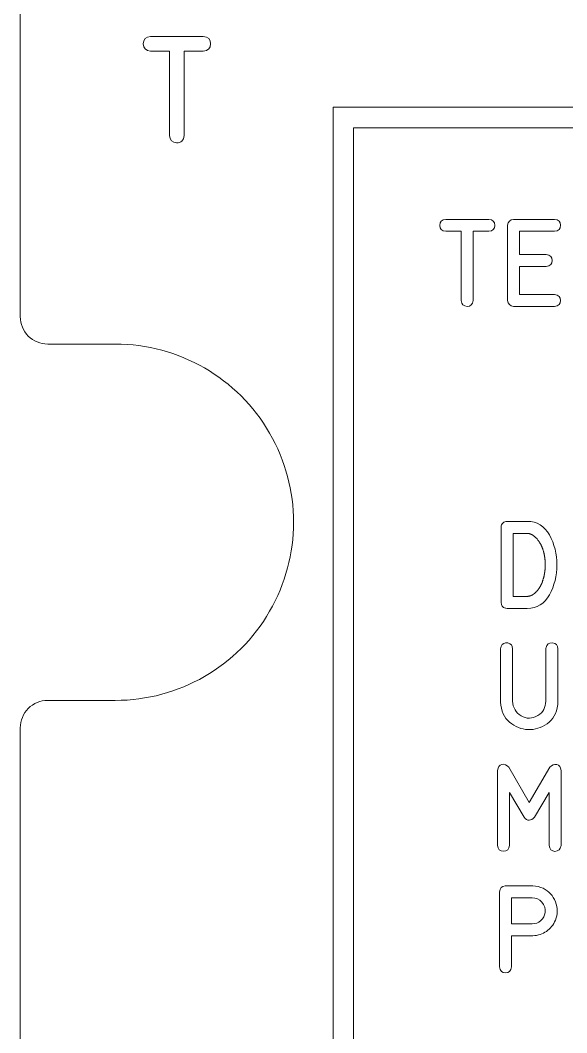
# Model space of a CAD drawing. Header units: millimetres. Extents: x -288 to 359, y -150 to 98.
# Drawn here: x -126.33 to -106.41, y -88.14 to -51.21 of the extents above; entities that cross this region are included whole.
import ezdxf

# ---------------------------------------------------------------- set-up
doc = ezdxf.new("R2010")
doc.units = ezdxf.units.MM
doc.header["$MEASUREMENT"] = 0
doc.layers.add('Cut', color=7, linetype='Continuous', plot=False)
doc.layers.add('Engrave', color=7, linetype='Continuous')

msp = doc.modelspace()

# ---------------------------------------------------------------- linework, layer by layer
at = {"layer": 'Cut', "color": 250, "lineweight": 9}
msp.add_open_spline([(-125.3294, 95.8698), (-125.5948, 95.8696), (-125.8492, 95.764), (-126.0368, 95.5762), (-126.0368, 95.5762), (-126.2243, 95.3885), (-126.3296, 95.1352), (-126.3294, 94.8698), (-126.3294, 94.8698), (-126.3294, 94.8698), (-126.3294, 90.3823), (-126.3294, 90.3823), (-126.3294, 90.3823), (-126.3292, 90.1169), (-126.2236, 89.8624), (-126.0359, 89.6749), (-126.0359, 89.6749), (-125.8481, 89.4874), (-125.5948, 89.3821), (-125.3294, 89.3823), (-125.3294, 89.3823), (-125.3294, 89.3823), (-122.8669, 89.3823), (-122.8669, 89.3823), (-122.8669, 89.3823), (-120.5447, 89.3823), (-118.3988, 88.1434), (-117.2377, 86.1323), (-117.2377, 86.1323), (-116.0766, 84.1212), (-116.0766, 81.6434), (-117.2377, 79.6323), (-117.2377, 79.6323), (-118.3988, 77.6212), (-120.5447, 76.3823), (-122.8669, 76.3823), (-122.8669, 76.3823), (-122.8669, 76.3823), (-125.3294, 76.3823), (-125.3294, 76.3823), (-125.3294, 76.3823), (-125.5948, 76.3821), (-125.8492, 76.2765), (-126.0368, 76.0887), (-126.0368, 76.0887), (-126.2243, 75.901), (-126.3296, 75.6477), (-126.3294, 75.3823), (-126.3294, 75.3823), (-126.3294, 75.3823), (-126.3294, 23.7073), (-126.3294, 23.7073), (-126.3294, 23.7073), (-126.3292, 23.4419), (-126.2236, 23.1874), (-126.0359, 22.9999), (-126.0359, 22.9999), (-125.8481, 22.8124), (-125.5948, 22.7071), (-125.3294, 22.7073), (-125.3294, 22.7073), (-125.3294, 22.7073), (-122.8669, 22.7073), (-122.8669, 22.7073), (-122.8669, 22.7073), (-120.5447, 22.7073), (-118.3988, 21.4684), (-117.2377, 19.4573), (-117.2377, 19.4573), (-116.0766, 17.4462), (-116.0766, 14.9684), (-117.2377, 12.9573), (-117.2377, 12.9573), (-118.3988, 10.9462), (-120.5447, 9.7073), (-122.8669, 9.7073), (-122.8669, 9.7073), (-122.8669, 9.7073), (-125.3294, 9.7073), (-125.3294, 9.7073), (-125.3294, 9.7073), (-125.5948, 9.7071), (-125.8492, 9.6015), (-126.0368, 9.4137), (-126.0368, 9.4137), (-126.2243, 9.226), (-126.3296, 8.9727), (-126.3294, 8.7073), (-126.3294, 8.7073), (-126.3294, 8.7073), (-126.3294, -62.0177), (-126.3294, -62.0177), (-126.3294, -62.0177), (-126.3292, -62.2831), (-126.2236, -62.5376), (-126.0359, -62.7251), (-126.0359, -62.7251), (-125.8481, -62.9126), (-125.5948, -63.0179), (-125.3294, -63.0177), (-125.3294, -63.0177), (-125.3294, -63.0177), (-122.8669, -63.0177), (-122.8669, -63.0177), (-122.8669, -63.0177), (-120.5447, -63.0177), (-118.3988, -64.2566), (-117.2377, -66.2677), (-117.2377, -66.2677), (-116.0766, -68.2788), (-116.0766, -70.7566), (-117.2377, -72.7677), (-117.2377, -72.7677), (-118.3988, -74.7788), (-120.5447, -76.0177), (-122.8669, -76.0177), (-122.8669, -76.0177), (-122.8669, -76.0177), (-125.3294, -76.0177), (-125.3294, -76.0177), (-125.3294, -76.0177), (-125.5948, -76.0179), (-125.8492, -76.1235), (-126.0368, -76.3113), (-126.0368, -76.3113), (-126.2243, -76.499), (-126.3296, -76.7523), (-126.3294, -77.0177), (-126.3294, -77.0177), (-126.3294, -77.0177), (-126.3294, -128.6927), (-126.3294, -128.6927), (-126.3294, -128.6927), (-126.3292, -128.9581), (-126.2236, -129.2126), (-126.0359, -129.4001), (-126.0359, -129.4001), (-125.8481, -129.5876), (-125.5948, -129.6929), (-125.3294, -129.6927), (-125.3294, -129.6927), (-125.3294, -129.6927), (-122.8669, -129.6927), (-122.8669, -129.6927), (-122.8669, -129.6927), (-120.5447, -129.6927), (-118.3988, -130.9316), (-117.2377, -132.9427), (-117.2377, -132.9427), (-116.0766, -134.9538), (-116.0766, -137.4316), (-117.2377, -139.4427), (-117.2377, -139.4427), (-118.3988, -141.4538), (-120.5447, -142.6927), (-122.8669, -142.6927), (-122.8669, -142.6927), (-122.8669, -142.6927), (-125.3294, -142.6927), (-125.3294, -142.6927), (-125.3294, -142.6927), (-125.5948, -142.6929), (-125.8492, -142.7985), (-126.0368, -142.9863), (-126.0368, -142.9863), (-126.2243, -143.174), (-126.3296, -143.4273), (-126.3294, -143.6927), (-126.3294, -143.6927), (-126.3294, -143.6927), (-126.3294, -148.1802), (-126.3294, -148.1802), (-126.3294, -148.1802), (-126.3292, -148.4456), (-126.2236, -148.7001), (-126.0359, -148.8876), (-126.0359, -148.8876), (-125.8481, -149.0751), (-125.5948, -149.1804), (-125.3294, -149.1802), (-125.3294, -149.1802), (-125.3294, -149.1802), (16.1206, -149.1802), (16.1206, -149.1802), (16.1206, -149.1802), (16.386, -149.1801), (16.6404, -149.0745), (16.828, -148.8867), (16.828, -148.8867), (17.0155, -148.6989), (17.1208, -148.4456), (17.1206, -148.1802), (17.1206, -148.1802), (17.1206, -148.1802), (17.1206, -143.6927), (17.1206, -143.6927), (17.1206, -143.6927), (17.1204, -143.4273), (17.0149, -143.1729), (16.8271, -142.9854), (16.8271, -142.9854), (16.6393, -142.7978), (16.386, -142.6926), (16.1206, -142.6927), (16.1206, -142.6927), (16.1206, -142.6927), (13.6581, -142.6927), (13.6581, -142.6927), (13.6581, -142.6927), (11.3359, -142.6927), (9.1901, -141.4538), (8.029, -139.4427), (8.029, -139.4427), (6.8678, -137.4316), (6.8678, -134.9538), (8.029, -132.9427), (8.029, -132.9427), (9.1901, -130.9316), (11.3359, -129.6927), (13.6581, -129.6927), (13.6581, -129.6927), (13.6581, -129.6927), (16.1206, -129.6927), (16.1206, -129.6927), (16.1206, -129.6927), (16.386, -129.6926), (16.6404, -129.587), (16.828, -129.3992), (16.828, -129.3992), (17.0155, -129.2114), (17.1208, -128.9581), (17.1206, -128.6927), (17.1206, -128.6927), (17.1206, -128.6927), (17.1206, -77.0177), (17.1206, -77.0177), (17.1206, -77.0177), (17.1204, -76.7523), (17.0149, -76.4979), (16.8271, -76.3104), (16.8271, -76.3104), (16.6393, -76.1228), (16.386, -76.0176), (16.1206, -76.0177), (16.1206, -76.0177), (16.1206, -76.0177), (13.6581, -76.0177), (13.6581, -76.0177), (13.6581, -76.0177), (11.3359, -76.0177), (9.1901, -74.7788), (8.029, -72.7677), (8.029, -72.7677), (6.8678, -70.7566), (6.8678, -68.2788), (8.029, -66.2677), (8.029, -66.2677), (9.1901, -64.2566), (11.3359, -63.0177), (13.6581, -63.0177), (13.6581, -63.0177), (13.6581, -63.0177), (16.1206, -63.0177), (16.1206, -63.0177), (16.1206, -63.0177), (16.386, -63.0176), (16.6404, -62.912), (16.828, -62.7242), (16.828, -62.7242), (17.0155, -62.5364), (17.1208, -62.2831), (17.1206, -62.0177), (17.1206, -62.0177), (17.1206, -62.0177), (17.1206, 8.7073), (17.1206, 8.7073), (17.1206, 8.7073), (17.1204, 8.9727), (17.0149, 9.2271), (16.8271, 9.4146), (16.8271, 9.4146), (16.6393, 9.6022), (16.386, 9.7074), (16.1206, 9.7073), (16.1206, 9.7073), (16.1206, 9.7073), (13.6581, 9.7073), (13.6581, 9.7073), (13.6581, 9.7073), (11.3359, 9.7073), (9.1901, 10.9462), (8.029, 12.9573), (8.029, 12.9573), (6.8678, 14.9684), (6.8678, 17.4462), (8.029, 19.4573), (8.029, 19.4573), (9.1901, 21.4684), (11.3359, 22.7073), (13.6581, 22.7073), (13.6581, 22.7073), (13.6581, 22.7073), (16.1206, 22.7073), (16.1206, 22.7073), (16.1206, 22.7073), (16.386, 22.7074), (16.6404, 22.813), (16.828, 23.0008), (16.828, 23.0008), (17.0155, 23.1886), (17.1208, 23.4419), (17.1206, 23.7073), (17.1206, 23.7073), (17.1206, 23.7073), (17.1206, 75.3823), (17.1206, 75.3823), (17.1206, 75.3823), (17.1204, 75.6477), (17.0149, 75.9021), (16.8271, 76.0896), (16.8271, 76.0896), (16.6393, 76.2772), (16.386, 76.3824), (16.1206, 76.3823), (16.1206, 76.3823), (16.1206, 76.3823), (13.6581, 76.3823), (13.6581, 76.3823), (13.6581, 76.3823), (11.3359, 76.3823), (9.1901, 77.6212), (8.029, 79.6323), (8.029, 79.6323), (6.8678, 81.6434), (6.8678, 84.1212), (8.029, 86.1323), (8.029, 86.1323), (9.1901, 88.1434), (11.3359, 89.3823), (13.6581, 89.3823), (13.6581, 89.3823), (13.6581, 89.3823), (16.1206, 89.3823), (16.1206, 89.3823), (16.1206, 89.3823), (16.386, 89.3824), (16.6404, 89.488), (16.828, 89.6758), (16.828, 89.6758), (17.0155, 89.8636), (17.1208, 90.1169), (17.1206, 90.3823), (17.1206, 90.3823), (17.1206, 90.3823), (17.1206, 94.8698), (17.1206, 94.8698), (17.1206, 94.8698), (17.1204, 95.1352), (17.0149, 95.3896), (16.8271, 95.5771), (16.8271, 95.5771), (16.6393, 95.7647), (16.386, 95.8699), (16.1206, 95.8698), (16.1206, 95.8698), (16.1206, 95.8698), (-125.3294, 95.8698), (-125.3294, 95.8698)], degree=3, knots=[0, 0, 0, 0, 0.0107527, 0.0107527, 0.0107527, 0.0107527, 0.0215054, 0.0215054, 0.0215054, 0.0215054, 0.0322581, 0.0322581, 0.0322581, 0.0322581, 0.0430108, 0.0430108, 0.0430108, 0.0430108, 0.0537634, 0.0537634, 0.0537634, 0.0537634, 0.0645161, 0.0645161, 0.0645161, 0.0645161, 0.0752688, 0.0752688, 0.0752688, 0.0752688, 0.0860215, 0.0860215, 0.0860215, 0.0860215, 0.0967742, 0.0967742, 0.0967742, 0.0967742, 0.1075269, 0.1075269, 0.1075269, 0.1075269, 0.1182796, 0.1182796, 0.1182796, 0.1182796, 0.1290323, 0.1290323, 0.1290323, 0.1290323, 0.1397849, 0.1397849, 0.1397849, 0.1397849, 0.1505376, 0.1505376, 0.1505376, 0.1505376, 0.1612903, 0.1612903, 0.1612903, 0.1612903, 0.172043, 0.172043, 0.172043, 0.172043, 0.1827957, 0.1827957, 0.1827957, 0.1827957, 0.1935484, 0.1935484, 0.1935484, 0.1935484, 0.2043011, 0.2043011, 0.2043011, 0.2043011, 0.2150538, 0.2150538, 0.2150538, 0.2150538, 0.2258065, 0.2258065, 0.2258065, 0.2258065, 0.2365591, 0.2365591, 0.2365591, 0.2365591, 0.2473118, 0.2473118, 0.2473118, 0.2473118, 0.2580645, 0.2580645, 0.2580645, 0.2580645, 0.2688172, 0.2688172, 0.2688172, 0.2688172, 0.2795699, 0.2795699, 0.2795699, 0.2795699, 0.2903226, 0.2903226, 0.2903226, 0.2903226, 0.3010753, 0.3010753, 0.3010753, 0.3010753, 0.311828, 0.311828, 0.311828, 0.311828, 0.3225806, 0.3225806, 0.3225806, 0.3225806, 0.3333333, 0.3333333, 0.3333333, 0.3333333, 0.344086, 0.344086, 0.344086, 0.344086, 0.3548387, 0.3548387, 0.3548387, 0.3548387, 0.3655914, 0.3655914, 0.3655914, 0.3655914, 0.3763441, 0.3763441, 0.3763441, 0.3763441, 0.3870968, 0.3870968, 0.3870968, 0.3870968, 0.3978495, 0.3978495, 0.3978495, 0.3978495, 0.4086022, 0.4086022, 0.4086022, 0.4086022, 0.4193548, 0.4193548, 0.4193548, 0.4193548, 0.4301075, 0.4301075, 0.4301075, 0.4301075, 0.4408602, 0.4408602, 0.4408602, 0.4408602, 0.4516129, 0.4516129, 0.4516129, 0.4516129, 0.4623656, 0.4623656, 0.4623656, 0.4623656, 0.4731183, 0.4731183, 0.4731183, 0.4731183, 0.483871, 0.483871, 0.483871, 0.483871, 0.4946237, 0.4946237, 0.4946237, 0.4946237, 0.5053763, 0.5053763, 0.5053763, 0.5053763, 0.516129, 0.516129, 0.516129, 0.516129, 0.5268817, 0.5268817, 0.5268817, 0.5268817, 0.5376344, 0.5376344, 0.5376344, 0.5376344, 0.5483871, 0.5483871, 0.5483871, 0.5483871, 0.5591398, 0.5591398, 0.5591398, 0.5591398, 0.5698925, 0.5698925, 0.5698925, 0.5698925, 0.5806452, 0.5806452, 0.5806452, 0.5806452, 0.5913978, 0.5913978, 0.5913978, 0.5913978, 0.6021505, 0.6021505, 0.6021505, 0.6021505, 0.6129032, 0.6129032, 0.6129032, 0.6129032, 0.6236559, 0.6236559, 0.6236559, 0.6236559, 0.6344086, 0.6344086, 0.6344086, 0.6344086, 0.6451613, 0.6451613, 0.6451613, 0.6451613, 0.655914, 0.655914, 0.655914, 0.655914, 0.6666667, 0.6666667, 0.6666667, 0.6666667, 0.6774194, 0.6774194, 0.6774194, 0.6774194, 0.688172, 0.688172, 0.688172, 0.688172, 0.6989247, 0.6989247, 0.6989247, 0.6989247, 0.7096774, 0.7096774, 0.7096774, 0.7096774, 0.7204301, 0.7204301, 0.7204301, 0.7204301, 0.7311828, 0.7311828, 0.7311828, 0.7311828, 0.7419355, 0.7419355, 0.7419355, 0.7419355, 0.7526882, 0.7526882, 0.7526882, 0.7526882, 0.7634409, 0.7634409, 0.7634409, 0.7634409, 0.7741935, 0.7741935, 0.7741935, 0.7741935, 0.7849462, 0.7849462, 0.7849462, 0.7849462, 0.7956989, 0.7956989, 0.7956989, 0.7956989, 0.8064516, 0.8064516, 0.8064516, 0.8064516, 0.8172043, 0.8172043, 0.8172043, 0.8172043, 0.827957, 0.827957, 0.827957, 0.827957, 0.8387097, 0.8387097, 0.8387097, 0.8387097, 0.8494624, 0.8494624, 0.8494624, 0.8494624, 0.8602151, 0.8602151, 0.8602151, 0.8602151, 0.8709677, 0.8709677, 0.8709677, 0.8709677, 0.8817204, 0.8817204, 0.8817204, 0.8817204, 0.8924731, 0.8924731, 0.8924731, 0.8924731, 0.9032258, 0.9032258, 0.9032258, 0.9032258, 0.9139785, 0.9139785, 0.9139785, 0.9139785, 0.9247312, 0.9247312, 0.9247312, 0.9247312, 0.9354839, 0.9354839, 0.9354839, 0.9354839, 0.9462366, 0.9462366, 0.9462366, 0.9462366, 0.9569892, 0.9569892, 0.9569892, 0.9569892, 0.9677419, 0.9677419, 0.9677419, 0.9677419, 0.9784946, 0.9784946, 0.9784946, 0.9784946, 1, 1, 1, 1], dxfattribs=at)
at = {"layer": 'Engrave', "color": 240, "lineweight": 9}
for points, knots in [([(-120.8845, -55.411), (-120.8845, -55.411), (-120.8845, -52.3299), (-120.8845, -52.3299), (-120.8845, -52.3299), (-120.8845, -52.3299), (-121.5797, -52.3299), (-121.5797, -52.3299), (-121.5797, -52.3299), (-121.7563, -52.3163), (-121.8449, -52.2271), (-121.8443, -52.0641), (-121.8443, -52.0641), (-121.8436, -51.9005), (-121.755, -51.8106), (-121.5797, -51.7957), (-121.5797, -51.7957), (-121.5797, -51.7957), (-119.6563, -51.7957), (-119.6563, -51.7957), (-119.6563, -51.7957), (-119.4823, -51.8093), (-119.3944, -51.8992), (-119.3937, -52.0641), (-119.3937, -52.0641), (-119.3931, -52.2284), (-119.481, -52.3176), (-119.6563, -52.3299), (-119.6563, -52.3299), (-119.6563, -52.3299), (-120.3496, -52.3299), (-120.3496, -52.3299), (-120.3496, -52.3299), (-120.3496, -52.3299), (-120.3496, -55.411), (-120.3496, -55.411), (-120.3496, -55.411), (-120.3787, -55.5902), (-120.4718, -55.6788), (-120.6297, -55.6762), (-120.6297, -55.6762), (-120.7868, -55.6736), (-120.8715, -55.585), (-120.8845, -55.411)], [0, 0, 0, 0, 0.0833333, 0.0833333, 0.0833333, 0.0833333, 0.1666667, 0.1666667, 0.1666667, 0.1666667, 0.25, 0.25, 0.25, 0.25, 0.3333333, 0.3333333, 0.3333333, 0.3333333, 0.4166667, 0.4166667, 0.4166667, 0.4166667, 0.5, 0.5, 0.5, 0.5, 0.5833333, 0.5833333, 0.5833333, 0.5833333, 0.6666667, 0.6666667, 0.6666667, 0.6666667, 0.75, 0.75, 0.75, 0.75, 0.8333333, 0.8333333, 0.8333333, 0.8333333, 1, 1, 1, 1]), ([(-114.9258, -54.3759), (-114.9258, -54.3759), (-84.1751, -54.3759), (-84.1751, -54.3759), (-84.1751, -54.3759), (-84.1751, -54.3759), (-84.1751, -89.4095), (-84.1751, -89.4095), (-84.1751, -89.4095), (-84.1751, -89.4095), (-80.5846, -93), (-80.5846, -93), (-80.5846, -93), (-80.5846, -93), (-71.1944, -93), (-71.1944, -93), (-71.1944, -93), (-71.1944, -93), (-71.1944, -93.75), (-71.1944, -93.75), (-71.1944, -93.75), (-71.1944, -93.75), (-80.8953, -93.75), (-80.8953, -93.75), (-80.8953, -93.75), (-80.8953, -93.75), (-84.9251, -89.7202), (-84.9251, -89.7202), (-84.9251, -89.7202), (-84.9251, -89.7202), (-84.9251, -55.1259), (-84.9251, -55.1259), (-84.9251, -55.1259), (-84.9251, -55.1259), (-114.1758, -55.1259), (-114.1758, -55.1259), (-114.1758, -55.1259), (-114.1758, -55.1259), (-114.1758, -69.7473), (-114.1758, -69.7473), (-114.1758, -69.7473), (-114.1758, -69.7473), (-114.1758, -138.6677), (-114.1758, -138.6677), (-114.1758, -138.6677), (-114.1758, -138.6677), (-103.8034, -138.6677), (-103.8034, -138.6677), (-103.8034, -138.6677), (-103.8034, -138.6677), (-103.8034, -139.4177), (-103.8034, -139.4177), (-103.8034, -139.4177), (-103.8034, -139.4177), (-114.9258, -139.4177), (-114.9258, -139.4177), (-114.9258, -139.4177), (-114.9258, -139.4177), (-114.9258, -69.7473), (-114.9258, -69.7473), (-114.9258, -69.7473), (-114.9258, -69.7473), (-114.9258, -54.3759), (-114.9258, -54.3759)], [0, 0, 0, 0, 0.0588235, 0.0588235, 0.0588235, 0.0588235, 0.1176471, 0.1176471, 0.1176471, 0.1176471, 0.1764706, 0.1764706, 0.1764706, 0.1764706, 0.2352941, 0.2352941, 0.2352941, 0.2352941, 0.2941176, 0.2941176, 0.2941176, 0.2941176, 0.3529412, 0.3529412, 0.3529412, 0.3529412, 0.4117647, 0.4117647, 0.4117647, 0.4117647, 0.4705882, 0.4705882, 0.4705882, 0.4705882, 0.5294118, 0.5294118, 0.5294118, 0.5294118, 0.5882353, 0.5882353, 0.5882353, 0.5882353, 0.6470588, 0.6470588, 0.6470588, 0.6470588, 0.7058824, 0.7058824, 0.7058824, 0.7058824, 0.7647059, 0.7647059, 0.7647059, 0.7647059, 0.8235294, 0.8235294, 0.8235294, 0.8235294, 0.8823529, 0.8823529, 0.8823529, 0.8823529, 1, 1, 1, 1]), ([(-110.2501, -61.4267), (-110.2501, -61.4267), (-110.2501, -58.9059), (-110.2501, -58.9059), (-110.2501, -58.9059), (-110.2501, -58.9059), (-110.8189, -58.9059), (-110.8189, -58.9059), (-110.8189, -58.9059), (-110.9634, -58.8948), (-111.0359, -58.8217), (-111.0354, -58.6884), (-111.0354, -58.6884), (-111.0348, -58.5545), (-110.9623, -58.481), (-110.8189, -58.4688), (-110.8189, -58.4688), (-110.8189, -58.4688), (-109.2453, -58.4688), (-109.2453, -58.4688), (-109.2453, -58.4688), (-109.1029, -58.4799), (-109.031, -58.5535), (-109.0304, -58.6884), (-109.0304, -58.6884), (-109.0299, -58.8228), (-109.1019, -58.8958), (-109.2453, -58.9059), (-109.2453, -58.9059), (-109.2453, -58.9059), (-109.8125, -58.9059), (-109.8125, -58.9059), (-109.8125, -58.9059), (-109.8125, -58.9059), (-109.8125, -61.4267), (-109.8125, -61.4267), (-109.8125, -61.4267), (-109.8363, -61.5733), (-109.9125, -61.6458), (-110.0416, -61.6437), (-110.0416, -61.6437), (-110.1702, -61.6416), (-110.2395, -61.5691), (-110.2501, -61.4267)], [0, 0, 0, 0, 0.0833333, 0.0833333, 0.0833333, 0.0833333, 0.1666667, 0.1666667, 0.1666667, 0.1666667, 0.25, 0.25, 0.25, 0.25, 0.3333333, 0.3333333, 0.3333333, 0.3333333, 0.4166667, 0.4166667, 0.4166667, 0.4166667, 0.5, 0.5, 0.5, 0.5, 0.5833333, 0.5833333, 0.5833333, 0.5833333, 0.6666667, 0.6666667, 0.6666667, 0.6666667, 0.75, 0.75, 0.75, 0.75, 0.8333333, 0.8333333, 0.8333333, 0.8333333, 1, 1, 1, 1]), ([(-106.8471, -58.9011), (-106.8471, -58.9011), (-108.1324, -58.9011), (-108.1324, -58.9011), (-108.1324, -58.9011), (-108.1324, -58.9011), (-108.1324, -59.7493), (-108.1324, -59.7493), (-108.1324, -59.7493), (-108.1324, -59.7493), (-107.1524, -59.7493), (-107.1524, -59.7493), (-107.1524, -59.7493), (-107.0058, -59.771), (-106.9328, -59.8446), (-106.9334, -59.97), (-106.9334, -59.97), (-106.9339, -60.0959), (-107.0069, -60.169), (-107.1524, -60.1896), (-107.1524, -60.1896), (-107.1524, -60.1896), (-108.1324, -60.1896), (-108.1324, -60.1896), (-108.1324, -60.1896), (-108.1324, -60.1896), (-108.1324, -61.2082), (-108.1324, -61.2082), (-108.1324, -61.2082), (-108.1324, -61.2082), (-106.8471, -61.2082), (-106.8471, -61.2082), (-106.8471, -61.2082), (-106.7016, -61.2299), (-106.6286, -61.3024), (-106.6286, -61.4267), (-106.6286, -61.4267), (-106.6286, -61.5506), (-106.7016, -61.6231), (-106.8471, -61.6437), (-106.8471, -61.6437), (-106.8471, -61.6437), (-108.3478, -61.6437), (-108.3478, -61.6437), (-108.3478, -61.6437), (-108.4769, -61.6273), (-108.5504, -61.5537), (-108.5679, -61.4236), (-108.5679, -61.4236), (-108.5679, -61.4236), (-108.5679, -58.6858), (-108.5679, -58.6858), (-108.5679, -58.6858), (-108.5483, -58.5492), (-108.4748, -58.4773), (-108.3478, -58.4688), (-108.3478, -58.4688), (-108.3478, -58.4688), (-106.8471, -58.4688), (-106.8471, -58.4688), (-106.8471, -58.4688), (-106.7016, -58.4799), (-106.6286, -58.5529), (-106.6291, -58.6868), (-106.6291, -58.6868), (-106.6296, -58.8207), (-106.7026, -58.8921), (-106.8471, -58.9011)], [0, 0, 0, 0, 0.0555556, 0.0555556, 0.0555556, 0.0555556, 0.1111111, 0.1111111, 0.1111111, 0.1111111, 0.1666667, 0.1666667, 0.1666667, 0.1666667, 0.2222222, 0.2222222, 0.2222222, 0.2222222, 0.2777778, 0.2777778, 0.2777778, 0.2777778, 0.3333333, 0.3333333, 0.3333333, 0.3333333, 0.3888889, 0.3888889, 0.3888889, 0.3888889, 0.4444444, 0.4444444, 0.4444444, 0.4444444, 0.5, 0.5, 0.5, 0.5, 0.5555556, 0.5555556, 0.5555556, 0.5555556, 0.6111111, 0.6111111, 0.6111111, 0.6111111, 0.6666667, 0.6666667, 0.6666667, 0.6666667, 0.7222222, 0.7222222, 0.7222222, 0.7222222, 0.7777778, 0.7777778, 0.7777778, 0.7777778, 0.8333333, 0.8333333, 0.8333333, 0.8333333, 0.8888889, 0.8888889, 0.8888889, 0.8888889, 1, 1, 1, 1]), ([(-108.5834, -69.4859), (-108.5834, -69.4859), (-107.8532, -69.4859), (-107.8532, -69.4859), (-107.8532, -69.4859), (-107.4902, -69.4859), (-107.2188, -69.651), (-107.0378, -69.9817), (-107.0378, -69.9817), (-106.8568, -70.3124), (-106.7663, -70.6765), (-106.7663, -71.0733), (-106.7663, -71.0733), (-106.7663, -71.4702), (-106.8574, -71.8337), (-107.0383, -72.1645), (-107.0383, -72.1645), (-107.2198, -72.4952), (-107.4913, -72.6608), (-107.8532, -72.6608), (-107.8532, -72.6608), (-107.8532, -72.6608), (-108.5834, -72.6608), (-108.5834, -72.6608), (-108.5834, -72.6608), (-108.5834, -72.6608), (-108.5803, -72.6608), (-108.5803, -72.6608), (-108.5803, -72.6608), (-108.5803, -72.6608), (-108.5834, -72.6608), (-108.5834, -72.6608), (-108.5834, -72.6608), (-108.6173, -72.6555), (-108.6358, -72.6523), (-108.639, -72.6513), (-108.639, -72.6513), (-108.7464, -72.6259), (-108.7999, -72.5555), (-108.7988, -72.4407), (-108.7988, -72.4407), (-108.7988, -72.4407), (-108.8004, -72.4407), (-108.8004, -72.4407), (-108.8004, -72.4407), (-108.8004, -72.4407), (-108.7988, -69.7029), (-108.7988, -69.7029), (-108.7988, -69.7029), (-108.7999, -69.6997), (-108.8004, -69.6954), (-108.8004, -69.6907), (-108.8004, -69.6907), (-108.7972, -69.6335), (-108.775, -69.5854), (-108.7332, -69.5457), (-108.7332, -69.5457), (-108.6909, -69.506), (-108.6406, -69.4859), (-108.5819, -69.4859), (-108.5819, -69.4859), (-108.5819, -69.4859), (-108.5834, -69.4859), (-108.5834, -69.4859)], [0, 0, 0, 0, 0.0588235, 0.0588235, 0.0588235, 0.0588235, 0.1176471, 0.1176471, 0.1176471, 0.1176471, 0.1764706, 0.1764706, 0.1764706, 0.1764706, 0.2352941, 0.2352941, 0.2352941, 0.2352941, 0.2941176, 0.2941176, 0.2941176, 0.2941176, 0.3529412, 0.3529412, 0.3529412, 0.3529412, 0.4117647, 0.4117647, 0.4117647, 0.4117647, 0.4705882, 0.4705882, 0.4705882, 0.4705882, 0.5294118, 0.5294118, 0.5294118, 0.5294118, 0.5882353, 0.5882353, 0.5882353, 0.5882353, 0.6470588, 0.6470588, 0.6470588, 0.6470588, 0.7058824, 0.7058824, 0.7058824, 0.7058824, 0.7647059, 0.7647059, 0.7647059, 0.7647059, 0.8235294, 0.8235294, 0.8235294, 0.8235294, 0.8823529, 0.8823529, 0.8823529, 0.8823529, 1, 1, 1, 1]), ([(-107.8532, -72.2237), (-107.8511, -72.2237), (-107.849, -72.2237), (-107.8469, -72.2237), (-107.8469, -72.2237), (-107.8448, -72.2237), (-107.8421, -72.2237), (-107.8395, -72.2237), (-107.8395, -72.2237), (-107.8373, -72.2237), (-107.8352, -72.2232), (-107.8336, -72.2227), (-107.8336, -72.2227), (-107.8321, -72.2221), (-107.8299, -72.2221), (-107.8268, -72.2221), (-107.8268, -72.2221), (-107.8246, -72.2221), (-107.8225, -72.2216), (-107.8199, -72.2211), (-107.8199, -72.2211), (-107.8172, -72.2205), (-107.8146, -72.2205), (-107.8114, -72.2205), (-107.8114, -72.2205), (-107.8093, -72.2205), (-107.8072, -72.22), (-107.8051, -72.22), (-107.8051, -72.22), (-107.803, -72.2195), (-107.8003, -72.219), (-107.7971, -72.219), (-107.7971, -72.219), (-107.7955, -72.219), (-107.7934, -72.219), (-107.7913, -72.2184), (-107.7913, -72.2184), (-107.7892, -72.2179), (-107.7865, -72.2174), (-107.7834, -72.2174), (-107.7834, -72.2174), (-107.7791, -72.2153), (-107.7749, -72.2142), (-107.7712, -72.2142), (-107.7712, -72.2142), (-107.7691, -72.2142), (-107.767, -72.2137), (-107.7649, -72.2121), (-107.7649, -72.2121), (-107.7627, -72.2105), (-107.7601, -72.2089), (-107.7569, -72.2084), (-107.7569, -72.2084), (-107.7548, -72.2084), (-107.7527, -72.2078), (-107.75, -72.2073), (-107.75, -72.2073), (-107.7474, -72.2068), (-107.7447, -72.2063), (-107.7416, -72.2052), (-107.7416, -72.2052), (-107.7395, -72.2052), (-107.7373, -72.2047), (-107.7352, -72.2036), (-107.7352, -72.2036), (-107.7331, -72.2026), (-107.731, -72.2015), (-107.7278, -72.2004), (-107.7278, -72.2004), (-107.7215, -72.1983), (-107.7167, -72.1962), (-107.7135, -72.1941), (-107.7135, -72.1941), (-107.695, -72.1877), (-107.6897, -72.1862), (-107.6982, -72.1877), (-107.6982, -72.1877), (-107.6961, -72.1877), (-107.6939, -72.1872), (-107.6918, -72.1856), (-107.6918, -72.1856), (-107.6897, -72.184), (-107.6871, -72.183), (-107.6844, -72.1819), (-107.6844, -72.1819), (-107.6749, -72.1756), (-107.6707, -72.1729), (-107.6717, -72.174), (-107.6717, -72.174), (-107.6617, -72.1687), (-107.6564, -72.166), (-107.6564, -72.166), (-107.6564, -72.166), (-107.6543, -72.165), (-107.6521, -72.1639), (-107.65, -72.1623), (-107.65, -72.1623), (-107.6479, -72.1608), (-107.6453, -72.1592), (-107.6421, -72.157), (-107.6421, -72.157), (-107.6331, -72.1507), (-107.6283, -72.1475), (-107.6283, -72.1475), (-107.6283, -72.1475), (-107.6262, -72.1465), (-107.6241, -72.1454), (-107.6215, -72.1438), (-107.6215, -72.1438), (-107.6188, -72.1422), (-107.6162, -72.1406), (-107.613, -72.1385), (-107.613, -72.1385), (-107.6109, -72.1375), (-107.6088, -72.1359), (-107.6066, -72.1338), (-107.6066, -72.1338), (-107.6045, -72.1316), (-107.6019, -72.1295), (-107.5987, -72.1274), (-107.5987, -72.1274), (-107.5971, -72.1264), (-107.595, -72.1253), (-107.5929, -72.1237), (-107.5929, -72.1237), (-107.5908, -72.1221), (-107.5881, -72.12), (-107.5849, -72.1184), (-107.5849, -72.1184), (-107.5828, -72.1163), (-107.5775, -72.1121), (-107.5696, -72.1057), (-107.5696, -72.1057), (-107.5611, -72.0973), (-107.5569, -72.0936), (-107.5569, -72.0936), (-107.5569, -72.0936), (-107.5548, -72.0914), (-107.5532, -72.0893), (-107.5511, -72.0872), (-107.5511, -72.0872), (-107.549, -72.0851), (-107.5463, -72.0824), (-107.5431, -72.0793), (-107.5431, -72.0793), (-107.541, -72.0771), (-107.5389, -72.0756), (-107.5368, -72.0734), (-107.5368, -72.0734), (-107.5347, -72.0713), (-107.5326, -72.0687), (-107.5294, -72.0655), (-107.5294, -72.0655), (-107.5262, -72.0634), (-107.5214, -72.0592), (-107.5151, -72.0533), (-107.5151, -72.0533), (-107.513, -72.0512), (-107.5109, -72.0491), (-107.5093, -72.047), (-107.5093, -72.047), (-107.5072, -72.0449), (-107.5045, -72.0422), (-107.5013, -72.039), (-107.5013, -72.039), (-107.4992, -72.0369), (-107.4971, -72.0348), (-107.495, -72.0322), (-107.495, -72.0322), (-107.4929, -72.0295), (-107.4902, -72.0269), (-107.4876, -72.0237), (-107.4876, -72.0237), (-107.4749, -72.0073), (-107.4706, -72.002), (-107.4749, -72.0084), (-107.4749, -72.0084), (-107.4675, -72.0009), (-107.4632, -71.9951), (-107.4611, -71.9909), (-107.4611, -71.9909), (-107.4516, -71.9787), (-107.4474, -71.9729), (-107.4484, -71.974), (-107.4484, -71.974), (-107.4463, -71.9708), (-107.4442, -71.9681), (-107.4426, -71.9655), (-107.4426, -71.9655), (-107.4405, -71.9629), (-107.4378, -71.9602), (-107.4347, -71.957), (-107.4347, -71.957), (-107.4325, -71.9539), (-107.431, -71.9507), (-107.4294, -71.9475), (-107.4294, -71.9475), (-107.4278, -71.9443), (-107.4251, -71.9417), (-107.4225, -71.9385), (-107.4225, -71.9385), (-107.4214, -71.9353), (-107.4193, -71.9322), (-107.4167, -71.9285), (-107.4167, -71.9285), (-107.414, -71.9248), (-107.4119, -71.9216), (-107.4098, -71.9184), (-107.4098, -71.9184), (-107.4034, -71.9099), (-107.3997, -71.9036), (-107.3976, -71.8994), (-107.3976, -71.8994), (-107.3955, -71.8967), (-107.3934, -71.893), (-107.3918, -71.8893), (-107.3918, -71.8893), (-107.3902, -71.8861), (-107.3881, -71.8824), (-107.3849, -71.8792), (-107.3849, -71.8792), (-107.3828, -71.8766), (-107.3812, -71.8729), (-107.3796, -71.8692), (-107.3796, -71.8692), (-107.378, -71.866), (-107.3759, -71.8623), (-107.3728, -71.8591), (-107.3728, -71.8591), (-107.3706, -71.8544), (-107.3675, -71.8475), (-107.3632, -71.839), (-107.3632, -71.839), (-107.3611, -71.8359), (-107.3595, -71.8327), (-107.3579, -71.8284), (-107.3579, -71.8284), (-107.3563, -71.8242), (-107.3542, -71.82), (-107.3511, -71.8157), (-107.3511, -71.8157), (-107.3489, -71.8126), (-107.3468, -71.8094), (-107.3452, -71.8057), (-107.3452, -71.8057), (-107.3442, -71.802), (-107.3415, -71.7983), (-107.3384, -71.7941), (-107.3384, -71.7941), (-107.3373, -71.7909), (-107.3362, -71.7877), (-107.3347, -71.7835), (-107.3347, -71.7835), (-107.3331, -71.7792), (-107.3315, -71.775), (-107.3294, -71.7708), (-107.3294, -71.7708), (-107.3262, -71.766), (-107.3225, -71.7581), (-107.3183, -71.7475), (-107.3183, -71.7475), (-107.3082, -71.7221), (-107.3045, -71.7136), (-107.3077, -71.7231), (-107.3077, -71.7231), (-107.3066, -71.72), (-107.305, -71.7157), (-107.3034, -71.7115), (-107.3034, -71.7115), (-107.3018, -71.7067), (-107.3003, -71.702), (-107.2981, -71.6983), (-107.2981, -71.6983), (-107.2971, -71.694), (-107.296, -71.6898), (-107.2944, -71.6856), (-107.2944, -71.6856), (-107.2929, -71.6813), (-107.2907, -71.6771), (-107.2891, -71.6718), (-107.2891, -71.6718), (-107.286, -71.6623), (-107.2833, -71.6544), (-107.2812, -71.6469), (-107.2812, -71.6469), (-107.2802, -71.6427), (-107.2791, -71.6385), (-107.2775, -71.6342), (-107.2775, -71.6342), (-107.2759, -71.6305), (-107.2738, -71.6258), (-107.2717, -71.6205), (-107.2717, -71.6205), (-107.2759, -71.6311), (-107.2733, -71.6221), (-107.2643, -71.594), (-107.2643, -71.594), (-107.2622, -71.5893), (-107.259, -71.5803), (-107.2548, -71.5681), (-107.2548, -71.5681), (-107.2548, -71.5639), (-107.2542, -71.5591), (-107.2526, -71.5549), (-107.2526, -71.5549), (-107.251, -71.5501), (-107.2495, -71.5454), (-107.2484, -71.5401), (-107.2484, -71.5401), (-107.2473, -71.5358), (-107.2463, -71.5316), (-107.2452, -71.5268), (-107.2452, -71.5268), (-107.2447, -71.5221), (-107.2431, -71.5173), (-107.241, -71.512), (-107.241, -71.512), (-107.241, -71.5088), (-107.2399, -71.5051), (-107.2383, -71.5004), (-107.2383, -71.5004), (-107.2368, -71.4956), (-107.2357, -71.4908), (-107.2346, -71.4856), (-107.2346, -71.4856), (-107.2336, -71.4787), (-107.232, -71.4686), (-107.2299, -71.4565), (-107.2299, -71.4565), (-107.2299, -71.4522), (-107.2294, -71.448), (-107.2278, -71.4432), (-107.2278, -71.4432), (-107.2262, -71.4385), (-107.2246, -71.4337), (-107.2241, -71.4284), (-107.2241, -71.4284), (-107.2241, -71.4242), (-107.2235, -71.4199), (-107.2225, -71.4152), (-107.2225, -71.4152), (-107.2214, -71.4104), (-107.2204, -71.4057), (-107.2193, -71.4004), (-107.2193, -71.4004), (-107.2182, -71.393), (-107.2167, -71.3834), (-107.2145, -71.3707), (-107.2145, -71.3707), (-107.2145, -71.367), (-107.2135, -71.3623), (-107.2119, -71.357), (-107.2119, -71.357), (-107.2108, -71.3517), (-107.2092, -71.3469), (-107.2082, -71.3416), (-107.2082, -71.3416), (-107.2082, -71.3342), (-107.2071, -71.3247), (-107.205, -71.312), (-107.205, -71.312), (-107.205, -71.3078), (-107.205, -71.3035), (-107.2045, -71.2988), (-107.2045, -71.2988), (-107.204, -71.294), (-107.2029, -71.2887), (-107.2018, -71.2829), (-107.2018, -71.2829), (-107.2003, -71.2702), (-107.1992, -71.2607), (-107.1992, -71.2533), (-107.1992, -71.2533), (-107.1981, -71.2459), (-107.1976, -71.2363), (-107.1976, -71.2236), (-107.1976, -71.2236), (-107.1965, -71.2162), (-107.196, -71.2062), (-107.196, -71.1929), (-107.196, -71.1929), (-107.195, -71.1855), (-107.1944, -71.1755), (-107.1944, -71.1633), (-107.1944, -71.1633), (-107.1944, -71.158), (-107.1939, -71.1533), (-107.1934, -71.1485), (-107.1934, -71.1485), (-107.1928, -71.1437), (-107.1923, -71.1384), (-107.1913, -71.1321), (-107.1913, -71.1321), (-107.1913, -71.1279), (-107.1907, -71.1236), (-107.1902, -71.1189), (-107.1902, -71.1189), (-107.1902, -71.1146), (-107.1897, -71.1088), (-107.1897, -71.103), (-107.1897, -71.103), (-107.1897, -71.0987), (-107.1897, -71.094), (-107.1897, -71.0887), (-107.1897, -71.0887), (-107.1897, -71.0839), (-107.1897, -71.0786), (-107.1897, -71.0733), (-107.1897, -71.0733), (-107.1897, -71.0681), (-107.1897, -71.0633), (-107.1897, -71.0585), (-107.1897, -71.0585), (-107.1897, -71.0538), (-107.1897, -71.049), (-107.1897, -71.0437), (-107.1897, -71.0437), (-107.1897, -71.039), (-107.1902, -71.0337), (-107.1902, -71.0294), (-107.1902, -71.0294), (-107.1907, -71.0247), (-107.1913, -71.0188), (-107.1913, -71.013), (-107.1913, -71.013), (-107.1913, -71.0088), (-107.1913, -71.004), (-107.1913, -70.9987), (-107.1913, -70.9987), (-107.1913, -70.994), (-107.1913, -70.9887), (-107.1913, -70.9834), (-107.1913, -70.9834), (-107.1913, -70.977), (-107.1923, -70.967), (-107.1944, -70.9522), (-107.1944, -70.9522), (-107.1944, -70.94), (-107.195, -70.9305), (-107.196, -70.9247), (-107.196, -70.9247), (-107.196, -70.9173), (-107.1971, -70.9067), (-107.1992, -70.8919), (-107.1992, -70.8919), (-107.1992, -70.8797), (-107.1997, -70.8702), (-107.2008, -70.8638), (-107.2008, -70.8638), (-107.2008, -70.8569), (-107.2013, -70.8469), (-107.2034, -70.8347), (-107.2034, -70.8347), (-107.2045, -70.8305), (-107.2055, -70.8257), (-107.2061, -70.8204), (-107.2061, -70.8204), (-107.2066, -70.8157), (-107.2066, -70.8104), (-107.2066, -70.8051), (-107.2066, -70.8051), (-107.2087, -70.7929), (-107.2108, -70.7828), (-107.2129, -70.7754), (-107.2129, -70.7754), (-107.214, -70.7717), (-107.2151, -70.767), (-107.2161, -70.7627), (-107.2161, -70.7627), (-107.2172, -70.758), (-107.2177, -70.7532), (-107.2177, -70.7479), (-107.2177, -70.7479), (-107.2188, -70.7405), (-107.2204, -70.731), (-107.2225, -70.7183), (-107.2225, -70.7183), (-107.2235, -70.7109), (-107.2246, -70.7014), (-107.2267, -70.6887), (-107.2267, -70.6887), (-107.2309, -70.6765), (-107.2336, -70.667), (-107.2346, -70.6611), (-107.2346, -70.6611), (-107.2368, -70.6484), (-107.2383, -70.64), (-107.2394, -70.6347), (-107.2394, -70.6347), (-107.2415, -70.6305), (-107.2431, -70.6262), (-107.2442, -70.6215), (-107.2442, -70.6215), (-107.2452, -70.6167), (-107.2458, -70.6119), (-107.2468, -70.6066), (-107.2468, -70.6066), (-107.2479, -70.6024), (-107.2495, -70.5982), (-107.2516, -70.5934), (-107.2516, -70.5934), (-107.2537, -70.5886), (-107.2548, -70.5839), (-107.2548, -70.5786), (-107.2548, -70.5786), (-107.2643, -70.5511), (-107.2669, -70.5421), (-107.2627, -70.5527), (-107.2627, -70.5527), (-107.2648, -70.5453), (-107.2669, -70.5363), (-107.2701, -70.5262), (-107.2701, -70.5262), (-107.2722, -70.523), (-107.2743, -70.5193), (-107.2759, -70.5146), (-107.2759, -70.5146), (-107.2775, -70.5098), (-107.2786, -70.5056), (-107.2796, -70.5013), (-107.2796, -70.5013), (-107.2807, -70.4982), (-107.2839, -70.4892), (-107.2891, -70.4749), (-107.2891, -70.4749), (-107.2929, -70.4648), (-107.296, -70.4564), (-107.2981, -70.45), (-107.2981, -70.45), (-107.3003, -70.4468), (-107.3018, -70.4431), (-107.3034, -70.4384), (-107.3034, -70.4384), (-107.305, -70.4336), (-107.3066, -70.4294), (-107.3077, -70.4251), (-107.3077, -70.4251), (-107.3098, -70.4225), (-107.3119, -70.4188), (-107.3135, -70.4146), (-107.3135, -70.4146), (-107.3156, -70.4103), (-107.3172, -70.4061), (-107.3183, -70.4019), (-107.3183, -70.4019), (-107.3225, -70.3918), (-107.3262, -70.3839), (-107.3294, -70.3786), (-107.3294, -70.3786), (-107.3336, -70.3685), (-107.3362, -70.3611), (-107.3384, -70.3569), (-107.3384, -70.3569), (-107.3426, -70.3468), (-107.3463, -70.3389), (-107.3495, -70.3341), (-107.3495, -70.3341), (-107.3516, -70.331), (-107.3537, -70.3272), (-107.3553, -70.3235), (-107.3553, -70.3235), (-107.3574, -70.3204), (-107.359, -70.3167), (-107.3601, -70.3135), (-107.3601, -70.3135), (-107.3664, -70.3034), (-107.3706, -70.296), (-107.3728, -70.2918), (-107.3728, -70.2918), (-107.3817, -70.2775), (-107.386, -70.2706), (-107.3849, -70.2717), (-107.3849, -70.2717), (-107.3881, -70.2685), (-107.3902, -70.2653), (-107.3918, -70.2616), (-107.3918, -70.2616), (-107.3934, -70.2579), (-107.3955, -70.2548), (-107.3976, -70.2516), (-107.3976, -70.2516), (-107.3997, -70.2473), (-107.4034, -70.2415), (-107.4098, -70.2331), (-107.4098, -70.2331), (-107.4119, -70.2299), (-107.414, -70.2267), (-107.4161, -70.2241), (-107.4161, -70.2241), (-107.4183, -70.2209), (-107.4198, -70.2177), (-107.4209, -70.2145), (-107.4209, -70.2145), (-107.4257, -70.205), (-107.4347, -70.1934), (-107.4468, -70.1791), (-107.4468, -70.1791), (-107.449, -70.177), (-107.4574, -70.1653), (-107.4717, -70.1447), (-107.4717, -70.1447), (-107.4844, -70.1304), (-107.4934, -70.1198), (-107.4997, -70.1135), (-107.4997, -70.1135), (-107.5061, -70.1066), (-107.5151, -70.0965), (-107.5278, -70.0844), (-107.5278, -70.0844), (-107.5357, -70.0748), (-107.5447, -70.0664), (-107.5543, -70.0579), (-107.5543, -70.0579), (-107.5611, -70.0526), (-107.5712, -70.0452), (-107.5834, -70.0346), (-107.5834, -70.0346), (-107.5939, -70.0262), (-107.6035, -70.0188), (-107.613, -70.0113), (-107.613, -70.0113), (-107.6368, -69.996), (-107.6463, -69.9891), (-107.6421, -69.9912), (-107.6421, -69.9912), (-107.6633, -69.9791), (-107.6723, -69.9732), (-107.6701, -69.9743), (-107.6701, -69.9743), (-107.6701, -69.9743), (-107.6797, -69.9695), (-107.6982, -69.96), (-107.6982, -69.96), (-107.7024, -69.9584), (-107.7119, -69.9547), (-107.7278, -69.9494), (-107.7278, -69.9494), (-107.741, -69.9441), (-107.7511, -69.9404), (-107.7569, -69.9383), (-107.7569, -69.9383), (-107.7622, -69.9378), (-107.767, -69.9362), (-107.7712, -69.9346), (-107.7712, -69.9346), (-107.7749, -69.933), (-107.7791, -69.9314), (-107.7834, -69.9293), (-107.7834, -69.9293), (-107.8019, -69.9262), (-107.8114, -69.9246), (-107.8114, -69.9246), (-107.8114, -69.9246), (-107.8178, -69.9235), (-107.8268, -69.923), (-107.8395, -69.923), (-107.8395, -69.923), (-107.8421, -69.923), (-107.8448, -69.923), (-107.8469, -69.923), (-107.8469, -69.923), (-107.849, -69.923), (-107.8511, -69.923), (-107.8532, -69.923), (-107.8532, -69.923), (-107.8532, -69.923), (-108.3649, -69.923), (-108.3649, -69.923), (-108.3649, -69.923), (-108.3649, -69.923), (-108.3649, -72.2237), (-108.3649, -72.2237), (-108.3649, -72.2237), (-108.3649, -72.2237), (-108.3649, -72.2237), (-108.3649, -72.2237), (-108.3649, -72.2237), (-108.3649, -72.2237), (-107.8532, -72.2237), (-107.8532, -72.2237)], [0, 0, 0, 0, 0.005848, 0.005848, 0.005848, 0.005848, 0.0116959, 0.0116959, 0.0116959, 0.0116959, 0.0175439, 0.0175439, 0.0175439, 0.0175439, 0.0233918, 0.0233918, 0.0233918, 0.0233918, 0.0292398, 0.0292398, 0.0292398, 0.0292398, 0.0350877, 0.0350877, 0.0350877, 0.0350877, 0.0409357, 0.0409357, 0.0409357, 0.0409357, 0.0467836, 0.0467836, 0.0467836, 0.0467836, 0.0526316, 0.0526316, 0.0526316, 0.0526316, 0.0584795, 0.0584795, 0.0584795, 0.0584795, 0.0643275, 0.0643275, 0.0643275, 0.0643275, 0.0701754, 0.0701754, 0.0701754, 0.0701754, 0.0760234, 0.0760234, 0.0760234, 0.0760234, 0.0818713, 0.0818713, 0.0818713, 0.0818713, 0.0877193, 0.0877193, 0.0877193, 0.0877193, 0.0935673, 0.0935673, 0.0935673, 0.0935673, 0.0994152, 0.0994152, 0.0994152, 0.0994152, 0.1052632, 0.1052632, 0.1052632, 0.1052632, 0.1111111, 0.1111111, 0.1111111, 0.1111111, 0.1169591, 0.1169591, 0.1169591, 0.1169591, 0.122807, 0.122807, 0.122807, 0.122807, 0.128655, 0.128655, 0.128655, 0.128655, 0.1345029, 0.1345029, 0.1345029, 0.1345029, 0.1403509, 0.1403509, 0.1403509, 0.1403509, 0.1461988, 0.1461988, 0.1461988, 0.1461988, 0.1520468, 0.1520468, 0.1520468, 0.1520468, 0.1578947, 0.1578947, 0.1578947, 0.1578947, 0.1637427, 0.1637427, 0.1637427, 0.1637427, 0.1695906, 0.1695906, 0.1695906, 0.1695906, 0.1754386, 0.1754386, 0.1754386, 0.1754386, 0.1812865, 0.1812865, 0.1812865, 0.1812865, 0.1871345, 0.1871345, 0.1871345, 0.1871345, 0.1929825, 0.1929825, 0.1929825, 0.1929825, 0.1988304, 0.1988304, 0.1988304, 0.1988304, 0.2046784, 0.2046784, 0.2046784, 0.2046784, 0.2105263, 0.2105263, 0.2105263, 0.2105263, 0.2163743, 0.2163743, 0.2163743, 0.2163743, 0.2222222, 0.2222222, 0.2222222, 0.2222222, 0.2280702, 0.2280702, 0.2280702, 0.2280702, 0.2339181, 0.2339181, 0.2339181, 0.2339181, 0.2397661, 0.2397661, 0.2397661, 0.2397661, 0.245614, 0.245614, 0.245614, 0.245614, 0.251462, 0.251462, 0.251462, 0.251462, 0.2573099, 0.2573099, 0.2573099, 0.2573099, 0.2631579, 0.2631579, 0.2631579, 0.2631579, 0.2690058, 0.2690058, 0.2690058, 0.2690058, 0.2748538, 0.2748538, 0.2748538, 0.2748538, 0.2807018, 0.2807018, 0.2807018, 0.2807018, 0.2865497, 0.2865497, 0.2865497, 0.2865497, 0.2923977, 0.2923977, 0.2923977, 0.2923977, 0.2982456, 0.2982456, 0.2982456, 0.2982456, 0.3040936, 0.3040936, 0.3040936, 0.3040936, 0.3099415, 0.3099415, 0.3099415, 0.3099415, 0.3157895, 0.3157895, 0.3157895, 0.3157895, 0.3216374, 0.3216374, 0.3216374, 0.3216374, 0.3274854, 0.3274854, 0.3274854, 0.3274854, 0.3333333, 0.3333333, 0.3333333, 0.3333333, 0.3391813, 0.3391813, 0.3391813, 0.3391813, 0.3450292, 0.3450292, 0.3450292, 0.3450292, 0.3508772, 0.3508772, 0.3508772, 0.3508772, 0.3567251, 0.3567251, 0.3567251, 0.3567251, 0.3625731, 0.3625731, 0.3625731, 0.3625731, 0.3684211, 0.3684211, 0.3684211, 0.3684211, 0.374269, 0.374269, 0.374269, 0.374269, 0.380117, 0.380117, 0.380117, 0.380117, 0.3859649, 0.3859649, 0.3859649, 0.3859649, 0.3918129, 0.3918129, 0.3918129, 0.3918129, 0.3976608, 0.3976608, 0.3976608, 0.3976608, 0.4035088, 0.4035088, 0.4035088, 0.4035088, 0.4093567, 0.4093567, 0.4093567, 0.4093567, 0.4152047, 0.4152047, 0.4152047, 0.4152047, 0.4210526, 0.4210526, 0.4210526, 0.4210526, 0.4269006, 0.4269006, 0.4269006, 0.4269006, 0.4327485, 0.4327485, 0.4327485, 0.4327485, 0.4385965, 0.4385965, 0.4385965, 0.4385965, 0.4444444, 0.4444444, 0.4444444, 0.4444444, 0.4502924, 0.4502924, 0.4502924, 0.4502924, 0.4561404, 0.4561404, 0.4561404, 0.4561404, 0.4619883, 0.4619883, 0.4619883, 0.4619883, 0.4678363, 0.4678363, 0.4678363, 0.4678363, 0.4736842, 0.4736842, 0.4736842, 0.4736842, 0.4795322, 0.4795322, 0.4795322, 0.4795322, 0.4853801, 0.4853801, 0.4853801, 0.4853801, 0.4912281, 0.4912281, 0.4912281, 0.4912281, 0.497076, 0.497076, 0.497076, 0.497076, 0.502924, 0.502924, 0.502924, 0.502924, 0.5087719, 0.5087719, 0.5087719, 0.5087719, 0.5146199, 0.5146199, 0.5146199, 0.5146199, 0.5204678, 0.5204678, 0.5204678, 0.5204678, 0.5263158, 0.5263158, 0.5263158, 0.5263158, 0.5321637, 0.5321637, 0.5321637, 0.5321637, 0.5380117, 0.5380117, 0.5380117, 0.5380117, 0.5438596, 0.5438596, 0.5438596, 0.5438596, 0.5497076, 0.5497076, 0.5497076, 0.5497076, 0.5555556, 0.5555556, 0.5555556, 0.5555556, 0.5614035, 0.5614035, 0.5614035, 0.5614035, 0.5672515, 0.5672515, 0.5672515, 0.5672515, 0.5730994, 0.5730994, 0.5730994, 0.5730994, 0.5789474, 0.5789474, 0.5789474, 0.5789474, 0.5847953, 0.5847953, 0.5847953, 0.5847953, 0.5906433, 0.5906433, 0.5906433, 0.5906433, 0.5964912, 0.5964912, 0.5964912, 0.5964912, 0.6023392, 0.6023392, 0.6023392, 0.6023392, 0.6081871, 0.6081871, 0.6081871, 0.6081871, 0.6140351, 0.6140351, 0.6140351, 0.6140351, 0.619883, 0.619883, 0.619883, 0.619883, 0.625731, 0.625731, 0.625731, 0.625731, 0.6315789, 0.6315789, 0.6315789, 0.6315789, 0.6374269, 0.6374269, 0.6374269, 0.6374269, 0.6432749, 0.6432749, 0.6432749, 0.6432749, 0.6491228, 0.6491228, 0.6491228, 0.6491228, 0.6549708, 0.6549708, 0.6549708, 0.6549708, 0.6608187, 0.6608187, 0.6608187, 0.6608187, 0.6666667, 0.6666667, 0.6666667, 0.6666667, 0.6725146, 0.6725146, 0.6725146, 0.6725146, 0.6783626, 0.6783626, 0.6783626, 0.6783626, 0.6842105, 0.6842105, 0.6842105, 0.6842105, 0.6900585, 0.6900585, 0.6900585, 0.6900585, 0.6959064, 0.6959064, 0.6959064, 0.6959064, 0.7017544, 0.7017544, 0.7017544, 0.7017544, 0.7076023, 0.7076023, 0.7076023, 0.7076023, 0.7134503, 0.7134503, 0.7134503, 0.7134503, 0.7192982, 0.7192982, 0.7192982, 0.7192982, 0.7251462, 0.7251462, 0.7251462, 0.7251462, 0.7309942, 0.7309942, 0.7309942, 0.7309942, 0.7368421, 0.7368421, 0.7368421, 0.7368421, 0.7426901, 0.7426901, 0.7426901, 0.7426901, 0.748538, 0.748538, 0.748538, 0.748538, 0.754386, 0.754386, 0.754386, 0.754386, 0.7602339, 0.7602339, 0.7602339, 0.7602339, 0.7660819, 0.7660819, 0.7660819, 0.7660819, 0.7719298, 0.7719298, 0.7719298, 0.7719298, 0.7777778, 0.7777778, 0.7777778, 0.7777778, 0.7836257, 0.7836257, 0.7836257, 0.7836257, 0.7894737, 0.7894737, 0.7894737, 0.7894737, 0.7953216, 0.7953216, 0.7953216, 0.7953216, 0.8011696, 0.8011696, 0.8011696, 0.8011696, 0.8070175, 0.8070175, 0.8070175, 0.8070175, 0.8128655, 0.8128655, 0.8128655, 0.8128655, 0.8187135, 0.8187135, 0.8187135, 0.8187135, 0.8245614, 0.8245614, 0.8245614, 0.8245614, 0.8304094, 0.8304094, 0.8304094, 0.8304094, 0.8362573, 0.8362573, 0.8362573, 0.8362573, 0.8421053, 0.8421053, 0.8421053, 0.8421053, 0.8479532, 0.8479532, 0.8479532, 0.8479532, 0.8538012, 0.8538012, 0.8538012, 0.8538012, 0.8596491, 0.8596491, 0.8596491, 0.8596491, 0.8654971, 0.8654971, 0.8654971, 0.8654971, 0.871345, 0.871345, 0.871345, 0.871345, 0.877193, 0.877193, 0.877193, 0.877193, 0.8830409, 0.8830409, 0.8830409, 0.8830409, 0.8888889, 0.8888889, 0.8888889, 0.8888889, 0.8947368, 0.8947368, 0.8947368, 0.8947368, 0.9005848, 0.9005848, 0.9005848, 0.9005848, 0.9064327, 0.9064327, 0.9064327, 0.9064327, 0.9122807, 0.9122807, 0.9122807, 0.9122807, 0.9181287, 0.9181287, 0.9181287, 0.9181287, 0.9239766, 0.9239766, 0.9239766, 0.9239766, 0.9298246, 0.9298246, 0.9298246, 0.9298246, 0.9356725, 0.9356725, 0.9356725, 0.9356725, 0.9415205, 0.9415205, 0.9415205, 0.9415205, 0.9473684, 0.9473684, 0.9473684, 0.9473684, 0.9532164, 0.9532164, 0.9532164, 0.9532164, 0.9590643, 0.9590643, 0.9590643, 0.9590643, 0.9649123, 0.9649123, 0.9649123, 0.9649123, 0.9707602, 0.9707602, 0.9707602, 0.9707602, 0.9766082, 0.9766082, 0.9766082, 0.9766082, 0.9824561, 0.9824561, 0.9824561, 0.9824561, 0.9883041, 0.9883041, 0.9883041, 0.9883041, 1, 1, 1, 1]), ([(-106.7301, -76.0456), (-106.7301, -76.0456), (-106.7301, -76.0769), (-106.7301, -76.0769), (-106.7301, -76.0769), (-106.7333, -76.1287), (-106.7354, -76.1594), (-106.7359, -76.17), (-106.7359, -76.17), (-106.7793, -76.4859), (-106.9095, -76.7192), (-107.1254, -76.8701), (-107.1254, -76.8701), (-107.3413, -77.0203), (-107.572, -77.0907), (-107.8164, -77.0807), (-107.8164, -77.0807), (-108.0614, -77.0706), (-108.2858, -76.9817), (-108.4885, -76.8134), (-108.4885, -76.8134), (-108.6916, -76.6446), (-108.8022, -76.3991), (-108.8197, -76.0769), (-108.8197, -76.0769), (-108.8197, -76.0769), (-108.8197, -76.0456), (-108.8197, -76.0456), (-108.8197, -76.0456), (-108.8197, -76.0456), (-108.8197, -74.1344), (-108.8197, -74.1344), (-108.8197, -74.1344), (-108.8197, -74.1037), (-108.8139, -74.0756), (-108.8028, -74.0507), (-108.8028, -74.0507), (-108.753, -73.9423), (-108.6705, -73.8994), (-108.5551, -73.9222), (-108.5551, -73.9222), (-108.4403, -73.9449), (-108.3826, -74.0158), (-108.3826, -74.1344), (-108.3826, -74.1344), (-108.3826, -74.1344), (-108.3826, -76.0456), (-108.3826, -76.0456), (-108.3826, -76.0456), (-108.3673, -76.2838), (-108.2625, -76.4616), (-108.0688, -76.579), (-108.0688, -76.579), (-107.8746, -76.697), (-107.6709, -76.6917), (-107.4571, -76.5637), (-107.4571, -76.5637), (-107.3608, -76.5071), (-107.2905, -76.4335), (-107.2455, -76.3436), (-107.2455, -76.3436), (-107.2005, -76.2536), (-107.174, -76.1541), (-107.1656, -76.0456), (-107.1656, -76.0456), (-107.1656, -76.0456), (-107.1656, -74.1344), (-107.1656, -74.1344), (-107.1656, -74.1344), (-107.1656, -74.1158), (-107.1645, -74.1021), (-107.1624, -74.0925), (-107.1624, -74.0925), (-107.1386, -73.9656), (-107.0608, -73.9079), (-106.9285, -73.9206), (-106.9285, -73.9206), (-106.7962, -73.9327), (-106.7301, -74.0042), (-106.7301, -74.1344), (-106.7301, -74.1344), (-106.7301, -74.1344), (-106.7301, -76.0456), (-106.7301, -76.0456)], [0, 0, 0, 0, 0.0454545, 0.0454545, 0.0454545, 0.0454545, 0.0909091, 0.0909091, 0.0909091, 0.0909091, 0.1363636, 0.1363636, 0.1363636, 0.1363636, 0.1818182, 0.1818182, 0.1818182, 0.1818182, 0.2272727, 0.2272727, 0.2272727, 0.2272727, 0.2727273, 0.2727273, 0.2727273, 0.2727273, 0.3181818, 0.3181818, 0.3181818, 0.3181818, 0.3636364, 0.3636364, 0.3636364, 0.3636364, 0.4090909, 0.4090909, 0.4090909, 0.4090909, 0.4545455, 0.4545455, 0.4545455, 0.4545455, 0.5, 0.5, 0.5, 0.5, 0.5454545, 0.5454545, 0.5454545, 0.5454545, 0.5909091, 0.5909091, 0.5909091, 0.5909091, 0.6363636, 0.6363636, 0.6363636, 0.6363636, 0.6818182, 0.6818182, 0.6818182, 0.6818182, 0.7272727, 0.7272727, 0.7272727, 0.7272727, 0.7727273, 0.7727273, 0.7727273, 0.7727273, 0.8181818, 0.8181818, 0.8181818, 0.8181818, 0.8636364, 0.8636364, 0.8636364, 0.8636364, 0.9090909, 0.9090909, 0.9090909, 0.9090909, 1, 1, 1, 1]), ([(-106.6161, -81.3068), (-106.6388, -81.4513), (-106.7118, -81.5238), (-106.8351, -81.5233), (-106.8351, -81.5233), (-106.959, -81.5227), (-107.0315, -81.4502), (-107.0532, -81.3068), (-107.0532, -81.3068), (-107.0532, -81.3068), (-107.0532, -79.3707), (-107.0532, -79.3707), (-107.0532, -79.3707), (-107.0532, -79.3707), (-107.5849, -80.2803), (-107.5849, -80.2803), (-107.5849, -80.2803), (-107.6416, -80.3486), (-107.7051, -80.3845), (-107.7749, -80.3877), (-107.7749, -80.3877), (-107.8448, -80.3904), (-107.9067, -80.3549), (-107.9617, -80.2803), (-107.9617, -80.2803), (-107.9617, -80.2803), (-108.4903, -79.3749), (-108.4903, -79.3749), (-108.4903, -79.3749), (-108.4903, -79.3749), (-108.4887, -81.3068), (-108.4887, -81.3068), (-108.4887, -81.3068), (-108.5051, -81.4502), (-108.5797, -81.5222), (-108.7126, -81.5217), (-108.7126, -81.5217), (-108.8454, -81.5212), (-108.9168, -81.4492), (-108.9274, -81.3068), (-108.9274, -81.3068), (-108.9274, -81.3068), (-108.9274, -78.569), (-108.9274, -78.569), (-108.9274, -78.569), (-108.9189, -78.45), (-108.8671, -78.3791), (-108.7708, -78.3558), (-108.7708, -78.3558), (-108.6745, -78.3325), (-108.5909, -78.3653), (-108.5194, -78.4542), (-108.5194, -78.4542), (-108.5194, -78.4542), (-107.7739, -79.7363), (-107.7739, -79.7363), (-107.7739, -79.7363), (-107.7739, -79.7363), (-107.0203, -78.4542), (-107.0203, -78.4542), (-107.0203, -78.4542), (-106.9494, -78.3653), (-106.8664, -78.333), (-106.7716, -78.3568), (-106.7716, -78.3568), (-106.6775, -78.3806), (-106.6251, -78.451), (-106.6161, -78.569), (-106.6161, -78.569), (-106.6161, -78.569), (-106.6161, -81.3068), (-106.6161, -81.3068)], [0, 0, 0, 0, 0.0526316, 0.0526316, 0.0526316, 0.0526316, 0.1052632, 0.1052632, 0.1052632, 0.1052632, 0.1578947, 0.1578947, 0.1578947, 0.1578947, 0.2105263, 0.2105263, 0.2105263, 0.2105263, 0.2631579, 0.2631579, 0.2631579, 0.2631579, 0.3157895, 0.3157895, 0.3157895, 0.3157895, 0.3684211, 0.3684211, 0.3684211, 0.3684211, 0.4210526, 0.4210526, 0.4210526, 0.4210526, 0.4736842, 0.4736842, 0.4736842, 0.4736842, 0.5263158, 0.5263158, 0.5263158, 0.5263158, 0.5789474, 0.5789474, 0.5789474, 0.5789474, 0.6315789, 0.6315789, 0.6315789, 0.6315789, 0.6842105, 0.6842105, 0.6842105, 0.6842105, 0.7368421, 0.7368421, 0.7368421, 0.7368421, 0.7894737, 0.7894737, 0.7894737, 0.7894737, 0.8421053, 0.8421053, 0.8421053, 0.8421053, 0.8947368, 0.8947368, 0.8947368, 0.8947368, 1, 1, 1, 1]), ([(-107.6669, -82.7804), (-107.6669, -82.7804), (-107.6373, -82.7804), (-107.6373, -82.7804), (-107.6373, -82.7804), (-107.505, -82.7899), (-107.3833, -82.8196), (-107.2716, -82.8704), (-107.2716, -82.8704), (-107.0579, -82.9704), (-106.9065, -83.1355), (-106.8176, -83.3651), (-106.8176, -83.3651), (-106.7287, -83.5942), (-106.7298, -83.8181), (-106.8203, -84.0361), (-106.8203, -84.0361), (-106.8938, -84.2086), (-107.0023, -84.344), (-107.1462, -84.4414), (-107.1462, -84.4414), (-107.2896, -84.5393), (-107.4537, -84.5938), (-107.6373, -84.6049), (-107.6373, -84.6049), (-107.6373, -84.6049), (-107.6669, -84.6065), (-107.6669, -84.6065), (-107.6669, -84.6065), (-107.6669, -84.6065), (-108.4204, -84.6065), (-108.4204, -84.6065), (-108.4204, -84.6065), (-108.4204, -84.6065), (-108.4204, -85.7368), (-108.4204, -85.7368), (-108.4204, -85.7368), (-108.439, -85.8823), (-108.5125, -85.9553), (-108.6406, -85.9553), (-108.6406, -85.9553), (-108.7686, -85.9553), (-108.8416, -85.8823), (-108.8591, -85.7368), (-108.8591, -85.7368), (-108.8591, -85.7368), (-108.8591, -82.9974), (-108.8591, -82.9974), (-108.8591, -82.9974), (-108.8438, -82.8693), (-108.7755, -82.7968), (-108.6543, -82.7804), (-108.6543, -82.7804), (-108.6543, -82.7804), (-108.6406, -82.7804), (-108.6406, -82.7804), (-108.6406, -82.7804), (-108.6406, -82.7804), (-107.6669, -82.7804), (-107.6669, -82.7804)], [0, 0, 0, 0, 0.0625, 0.0625, 0.0625, 0.0625, 0.125, 0.125, 0.125, 0.125, 0.1875, 0.1875, 0.1875, 0.1875, 0.25, 0.25, 0.25, 0.25, 0.3125, 0.3125, 0.3125, 0.3125, 0.375, 0.375, 0.375, 0.375, 0.4375, 0.4375, 0.4375, 0.4375, 0.5, 0.5, 0.5, 0.5, 0.5625, 0.5625, 0.5625, 0.5625, 0.625, 0.625, 0.625, 0.625, 0.6875, 0.6875, 0.6875, 0.6875, 0.75, 0.75, 0.75, 0.75, 0.8125, 0.8125, 0.8125, 0.8125, 0.875, 0.875, 0.875, 0.875, 1, 1, 1, 1]), ([(-107.6669, -83.2175), (-107.6669, -83.2175), (-108.4204, -83.2175), (-108.4204, -83.2175), (-108.4204, -83.2175), (-108.4204, -83.2175), (-108.4204, -84.1678), (-108.4204, -84.1678), (-108.4204, -84.1678), (-108.4204, -84.1678), (-107.6669, -84.1678), (-107.6669, -84.1678), (-107.6669, -84.1678), (-107.5489, -84.1678), (-107.4452, -84.1287), (-107.3547, -84.0498), (-107.3547, -84.0498), (-107.2642, -83.9715), (-107.2113, -83.8731), (-107.1955, -83.7556), (-107.1955, -83.7556), (-107.1769, -83.6128), (-107.2156, -83.4873), (-107.3103, -83.3794), (-107.3103, -83.3794), (-107.4055, -83.2715), (-107.5246, -83.2175), (-107.6669, -83.2175)], [0, 0, 0, 0, 0.125, 0.125, 0.125, 0.125, 0.25, 0.25, 0.25, 0.25, 0.375, 0.375, 0.375, 0.375, 0.5, 0.5, 0.5, 0.5, 0.625, 0.625, 0.625, 0.625, 0.75, 0.75, 0.75, 0.75, 1, 1, 1, 1])]:
    msp.add_open_spline(points, degree=3, knots=knots, dxfattribs=at)

doc.saveas('drawing.dxf')
